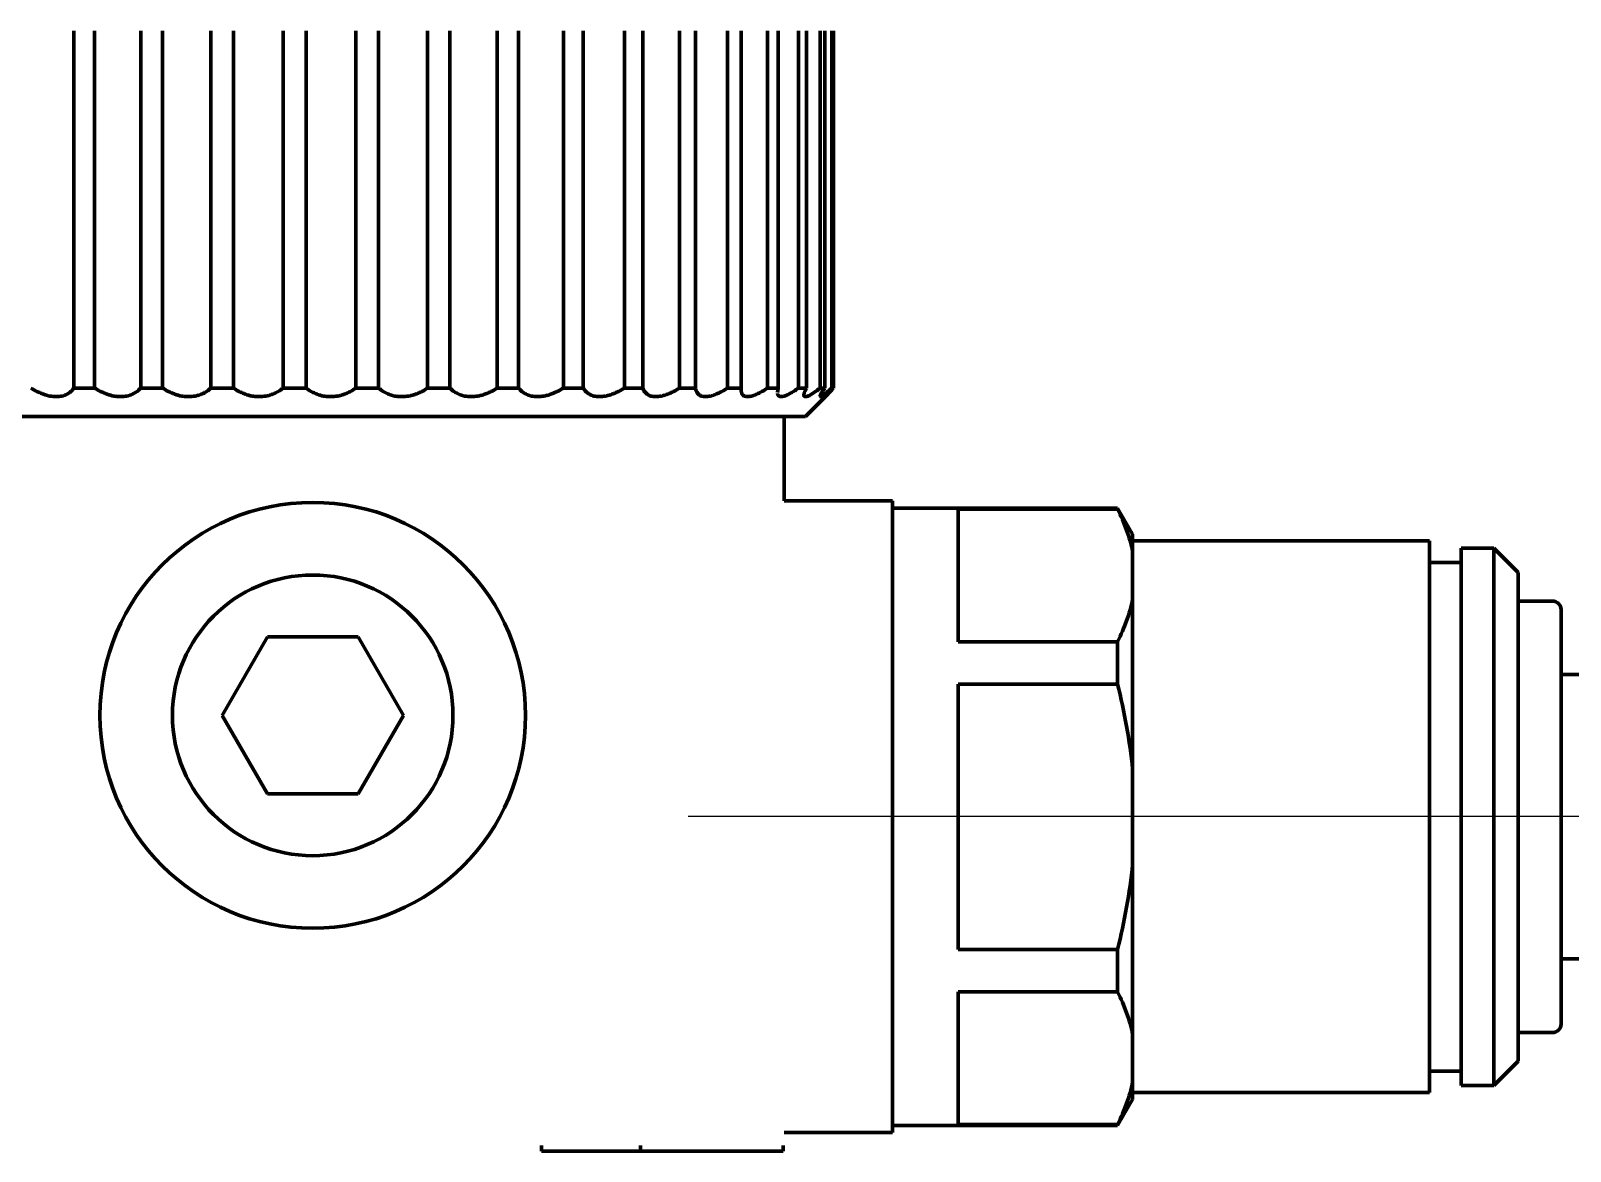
# Model space of a CAD drawing. Header units: inches. Extents: x -3055 to 7244, y 299 to 5591.
# Drawn here: x 3006.2 to 3060.1, y 2054.9 to 2094.1 of the extents above; entities that cross this region are included whole.
import ezdxf

# ---------------------------------------------------------------- set-up
doc = ezdxf.new("R2010")
doc.units = ezdxf.units.IN

# ---------------------------------------------------------------- blocks, each defined once
blk = doc.blocks.new('A$C773D0E90')
at = {"color": 4}
blk.add_line((-50, 0), (50, 0), dxfattribs=at)

msp = doc.modelspace()

# ---------------------------------------------------------------- linework, layer by layer
at = {"linetype": 'Continuous', "lineweight": 70}
for p, q in [((3007.759, 2094.123), (3007.759, 2081.623)), ((3008.482, 2081.623), (3008.482, 2094.123)), ((3010.098, 2094.123), (3010.098, 2081.623)), ((3010.863, 2081.623), (3010.863, 2094.123)), ((3012.554, 2094.123), (3012.554, 2081.623)), ((3013.346, 2081.623), (3013.346, 2094.123)), ((3015.08, 2094.123), (3015.08, 2081.623)), ((3015.884, 2081.623), (3015.884, 2094.123)), ((3017.626, 2094.123), (3017.626, 2081.623)), ((3018.426, 2081.623), (3018.426, 2094.123)), ((3020.142, 2094.123), (3020.142, 2081.623)), ((3020.923, 2081.623), (3020.923, 2094.123)), ((3022.581, 2094.123), (3022.581, 2081.623)), ((3023.326, 2081.623), (3023.326, 2094.123)), ((3024.893, 2094.123), (3024.893, 2081.623)), ((3025.59, 2081.623), (3025.59, 2094.123)), ((3027.035, 2094.123), (3027.035, 2081.623)), ((3027.669, 2081.623), (3027.669, 2094.123)), ((3028.964, 2094.123), (3028.964, 2081.623)), ((3029.523, 2081.623), (3029.523, 2094.123)), ((3030.643, 2094.123), (3030.643, 2081.623)), ((3031.116, 2081.623), (3031.116, 2094.123)), ((3032.04, 2094.123), (3032.04, 2081.623)), ((3032.417, 2081.623), (3032.417, 2094.123)), ((3033.126, 2094.123), (3033.126, 2081.623)), ((3033.401, 2081.623), (3033.401, 2094.123)), ((3033.882, 2094.123), (3033.882, 2081.623)), ((3034.049, 2081.623), (3034.049, 2094.123)), ((3034.292, 2094.123), (3034.292, 2081.623)), ((3034.348, 2081.623), (3034.348, 2094.123)), ((3007.759, 2081.623), (3008.482, 2081.623)), ((3010.098, 2081.623), (3010.863, 2081.623)), ((3012.554, 2081.623), (3013.346, 2081.623)), ((3015.08, 2081.623), (3015.884, 2081.623)), ((3017.626, 2081.623), (3018.426, 2081.623)), ((3020.142, 2081.623), (3020.923, 2081.623)), ((3022.581, 2081.623), (3023.326, 2081.623)), ((3024.893, 2081.623), (3025.59, 2081.623)), ((3027.035, 2081.623), (3027.669, 2081.623)), ((3028.964, 2081.623), (3029.523, 2081.623)), ((3030.643, 2081.623), (3031.116, 2081.623)), ((3032.04, 2081.623), (3032.417, 2081.623)), ((3032.417, 2081.623), (3032.387, 2081.464)), ((3033.126, 2081.623), (3033.401, 2081.623)), ((3033.369, 2080.623), (3034.069, 2081.323)), ((3033.882, 2081.623), (3034.049, 2081.623)), ((3034.292, 2081.623), (3034.348, 2081.623)), ((3033.369, 2080.623), (2998.869, 2080.623)), ((3032.619, 2077.673), (3032.619, 2080.623)), ((3036.419, 2077.673), (3032.619, 2077.673)), ((3036.419, 2077.673), (3036.419, 2055.573)), ((3044.294, 2077.423), (3036.419, 2077.423)), ((3038.719, 2077.39), (3038.719, 2072.745)), ((3044.294, 2077.39), (3038.719, 2077.39)), ((3044.294, 2077.39), (3044.294, 2077.423)), ((3044.819, 2076.515), (3044.294, 2077.423)), ((3044.819, 2076.515), (3044.819, 2075.9)), ((3055.219, 2076.273), (3044.819, 2076.273)), ((3044.819, 2075.9), (3044.819, 2074.235)), ((3055.219, 2076.273), (3055.219, 2056.973)), ((3056.319, 2076.023), (3056.319, 2057.223)), ((3057.469, 2076.023), (3056.319, 2076.023)), ((3058.319, 2075.173), (3057.469, 2076.023)), ((3057.469, 2076.023), (3057.469, 2057.223)), ((3056.319, 2075.523), (3055.219, 2075.523)), ((3058.319, 2075.173), (3058.319, 2058.073)), ((3044.819, 2068.289), (3044.819, 2074.235)), ((3059.519, 2074.173), (3058.319, 2074.173)), ((3059.819, 2059.373), (3059.819, 2073.873)), ((3012.943, 2070.173), (3014.531, 2072.923)), ((3014.531, 2072.923), (3017.706, 2072.923)), ((3017.706, 2072.923), (3019.294, 2070.173)), ((3038.719, 2072.745), (3044.294, 2072.745)), ((3044.294, 2071.269), (3044.294, 2072.745)), ((3068.319, 2071.598), (3059.818, 2071.598)), ((3038.719, 2071.269), (3038.719, 2061.978)), ((3038.719, 2071.269), (3044.294, 2071.269)), ((3014.531, 2067.423), (3012.943, 2070.173)), ((3019.294, 2070.173), (3017.706, 2067.423)), ((3044.819, 2068.289), (3044.819, 2064.958)), ((3017.706, 2067.423), (3014.531, 2067.423)), ((3044.819, 2059.012), (3044.819, 2064.958)), ((3044.294, 2061.978), (3038.719, 2061.978)), ((3044.294, 2060.502), (3044.294, 2061.978)), ((3059.818, 2061.648), (3068.319, 2061.648)), ((3038.719, 2060.502), (3038.719, 2055.857)), ((3044.294, 2060.502), (3038.719, 2060.502)), ((3044.819, 2059.012), (3044.819, 2057.347)), ((3058.319, 2059.073), (3059.519, 2059.073)), ((3057.469, 2057.223), (3058.319, 2058.073)), ((3055.219, 2057.723), (3056.319, 2057.723)), ((3044.819, 2056.732), (3044.819, 2057.347)), ((3056.319, 2057.223), (3057.469, 2057.223)), ((3044.294, 2055.823), (3044.819, 2056.732)), ((3044.819, 2056.973), (3055.219, 2056.973)), ((3032.619, 2055.573), (3036.419, 2055.573)), ((3036.419, 2055.823), (3044.294, 2055.823)), ((3038.719, 2055.857), (3044.294, 2055.857)), ((3044.294, 2055.857), (3044.294, 2055.823)), ((3024.124, 2055.123), (3024.124, 2054.923)), ((3027.588, 2054.923), (3024.124, 2054.923)), ((3027.588, 2055.123), (3027.588, 2054.923)), ((3032.588, 2054.923), (3027.588, 2054.923)), ((3032.588, 2055.123), (3032.588, 2054.923))]:
    msp.add_line(p, q, dxfattribs=at)
for radius in [7.45, 4.91]:
    msp.add_circle((3016.119, 2070.173), radius, dxfattribs=at)
for centre, start, end in [((3059.519, 2073.873), 0, 90), ((3059.519, 2059.373), 270, 0)]:
    msp.add_arc(centre, 0.3, start, end, dxfattribs=at)
for points, knots in [([(3006.249, 2081.623), (3006.319, 2081.58), (3006.391, 2081.539), (3006.502, 2081.485), (3006.539, 2081.468), (3006.596, 2081.444), (3006.615, 2081.436), (3006.653, 2081.421), (3006.672, 2081.414), (3006.768, 2081.381), (3006.844, 2081.36), (3006.957, 2081.338), (3006.995, 2081.333), (3007.051, 2081.327), (3007.07, 2081.326), (3007.106, 2081.324), (3007.124, 2081.323), (3007.214, 2081.323), (3007.281, 2081.331), (3007.36, 2081.348), (3007.376, 2081.353), (3007.406, 2081.361), (3007.45, 2081.376), (3007.491, 2081.394), (3007.543, 2081.42), (3007.567, 2081.435), (3007.613, 2081.467), (3007.635, 2081.485), (3007.695, 2081.539), (3007.729, 2081.58), (3007.759, 2081.623)], [0, 0, 0, 0, 0.125, 0.125, 0.1875, 0.1875, 0.21875, 0.21875, 0.25, 0.25, 0.375, 0.375, 0.4375, 0.4375, 0.46875, 0.46875, 0.5, 0.5, 0.625, 0.625, 0.65625, 0.65625, 0.6875, 0.75, 0.75, 0.8125, 0.8125, 0.875, 0.875, 1, 1, 1, 1]), ([(3008.482, 2081.623), (3008.55, 2081.58), (3008.621, 2081.539), (3008.731, 2081.485), (3008.769, 2081.468), (3008.826, 2081.444), (3008.845, 2081.436), (3008.884, 2081.421), (3008.903, 2081.414), (3009.001, 2081.381), (3009.079, 2081.36), (3009.197, 2081.338), (3009.237, 2081.333), (3009.296, 2081.327), (3009.316, 2081.326), (3009.355, 2081.324), (3009.374, 2081.323), (3009.469, 2081.323), (3009.542, 2081.331), (3009.63, 2081.348), (3009.647, 2081.353), (3009.681, 2081.361), (3009.73, 2081.376), (3009.777, 2081.394), (3009.836, 2081.42), (3009.865, 2081.435), (3009.919, 2081.467), (3009.944, 2081.485), (3010.017, 2081.539), (3010.06, 2081.58), (3010.098, 2081.623)], [0, 0, 0, 0, 0.125, 0.125, 0.1875, 0.1875, 0.21875, 0.21875, 0.25, 0.25, 0.375, 0.375, 0.4375, 0.4375, 0.46875, 0.46875, 0.5, 0.5, 0.625, 0.625, 0.65625, 0.65625, 0.6875, 0.75, 0.75, 0.8125, 0.8125, 0.875, 0.875, 1, 1, 1, 1]), ([(3010.863, 2081.623), (3010.928, 2081.58), (3010.997, 2081.539), (3011.105, 2081.485), (3011.141, 2081.468), (3011.198, 2081.444), (3011.217, 2081.436), (3011.255, 2081.421), (3011.275, 2081.414), (3011.372, 2081.381), (3011.451, 2081.36), (3011.572, 2081.338), (3011.612, 2081.333), (3011.674, 2081.327), (3011.694, 2081.326), (3011.735, 2081.324), (3011.755, 2081.323), (3011.854, 2081.323), (3011.932, 2081.331), (3012.026, 2081.348), (3012.045, 2081.353), (3012.081, 2081.361), (3012.135, 2081.376), (3012.186, 2081.394), (3012.252, 2081.42), (3012.284, 2081.435), (3012.345, 2081.467), (3012.374, 2081.485), (3012.458, 2081.539), (3012.508, 2081.58), (3012.554, 2081.623)], [0, 0, 0, 0, 0.125, 0.125, 0.1875, 0.1875, 0.21875, 0.21875, 0.25, 0.25, 0.375, 0.375, 0.4375, 0.4375, 0.46875, 0.46875, 0.5, 0.5, 0.625, 0.625, 0.65625, 0.65625, 0.6875, 0.75, 0.75, 0.8125, 0.8125, 0.875, 0.875, 1, 1, 1, 1]), ([(3013.346, 2081.623), (3013.408, 2081.58), (3013.472, 2081.539), (3013.576, 2081.485), (3013.611, 2081.468), (3013.666, 2081.444), (3013.684, 2081.436), (3013.722, 2081.421), (3013.741, 2081.414), (3013.836, 2081.381), (3013.914, 2081.36), (3014.035, 2081.338), (3014.076, 2081.333), (3014.138, 2081.327), (3014.159, 2081.326), (3014.2, 2081.324), (3014.22, 2081.323), (3014.323, 2081.323), (3014.403, 2081.331), (3014.502, 2081.348), (3014.521, 2081.353), (3014.56, 2081.361), (3014.617, 2081.376), (3014.672, 2081.394), (3014.743, 2081.42), (3014.777, 2081.435), (3014.845, 2081.467), (3014.877, 2081.485), (3014.97, 2081.539), (3015.027, 2081.58), (3015.08, 2081.623)], [0, 0, 0, 0, 0.125, 0.125, 0.1875, 0.1875, 0.21875, 0.21875, 0.25, 0.25, 0.375, 0.375, 0.4375, 0.4375, 0.46875, 0.46875, 0.5, 0.5, 0.625, 0.625, 0.65625, 0.65625, 0.6875, 0.75, 0.75, 0.8125, 0.8125, 0.875, 0.875, 1, 1, 1, 1]), ([(3015.884, 2081.623), (3015.94, 2081.58), (3016, 2081.539), (3016.096, 2081.485), (3016.129, 2081.468), (3016.181, 2081.444), (3016.199, 2081.436), (3016.235, 2081.421), (3016.253, 2081.414), (3016.344, 2081.381), (3016.42, 2081.36), (3016.538, 2081.338), (3016.579, 2081.333), (3016.64, 2081.327), (3016.661, 2081.326), (3016.702, 2081.324), (3016.723, 2081.323), (3016.826, 2081.323), (3016.907, 2081.331), (3017.009, 2081.348), (3017.029, 2081.353), (3017.069, 2081.361), (3017.128, 2081.376), (3017.186, 2081.394), (3017.261, 2081.42), (3017.297, 2081.435), (3017.369, 2081.467), (3017.404, 2081.485), (3017.504, 2081.539), (3017.567, 2081.58), (3017.626, 2081.623)], [0, 0, 0, 0, 0.125, 0.125, 0.1875, 0.1875, 0.21875, 0.21875, 0.25, 0.25, 0.375, 0.375, 0.4375, 0.4375, 0.46875, 0.46875, 0.5, 0.5, 0.625, 0.625, 0.65625, 0.65625, 0.6875, 0.75, 0.75, 0.8125, 0.8125, 0.875, 0.875, 1, 1, 1, 1]), ([(3018.426, 2081.623), (3018.475, 2081.58), (3018.529, 2081.539), (3018.617, 2081.485), (3018.647, 2081.468), (3018.695, 2081.444), (3018.712, 2081.436), (3018.745, 2081.421), (3018.762, 2081.414), (3018.848, 2081.381), (3018.92, 2081.36), (3019.034, 2081.338), (3019.073, 2081.333), (3019.133, 2081.327), (3019.153, 2081.326), (3019.194, 2081.324), (3019.214, 2081.323), (3019.315, 2081.323), (3019.396, 2081.331), (3019.499, 2081.348), (3019.519, 2081.353), (3019.56, 2081.361), (3019.62, 2081.376), (3019.679, 2081.394), (3019.756, 2081.42), (3019.794, 2081.435), (3019.869, 2081.467), (3019.905, 2081.485), (3020.011, 2081.539), (3020.078, 2081.58), (3020.142, 2081.623)], [0, 0, 0, 0, 0.125, 0.125, 0.1875, 0.1875, 0.21875, 0.21875, 0.25, 0.25, 0.375, 0.375, 0.4375, 0.4375, 0.46875, 0.46875, 0.5, 0.5, 0.625, 0.625, 0.65625, 0.65625, 0.6875, 0.75, 0.75, 0.8125, 0.8125, 0.875, 0.875, 1, 1, 1, 1]), ([(3020.923, 2081.623), (3020.965, 2081.58), (3021.011, 2081.539), (3021.089, 2081.485), (3021.116, 2081.468), (3021.16, 2081.444), (3021.174, 2081.436), (3021.205, 2081.421), (3021.22, 2081.414), (3021.298, 2081.381), (3021.365, 2081.36), (3021.473, 2081.338), (3021.51, 2081.333), (3021.567, 2081.327), (3021.586, 2081.326), (3021.625, 2081.324), (3021.644, 2081.323), (3021.742, 2081.323), (3021.822, 2081.331), (3021.923, 2081.348), (3021.943, 2081.353), (3021.984, 2081.361), (3022.044, 2081.376), (3022.103, 2081.394), (3022.181, 2081.42), (3022.219, 2081.435), (3022.296, 2081.467), (3022.333, 2081.485), (3022.443, 2081.539), (3022.513, 2081.58), (3022.581, 2081.623)], [0, 0, 0, 0, 0.125, 0.125, 0.1875, 0.1875, 0.21875, 0.21875, 0.25, 0.25, 0.375, 0.375, 0.4375, 0.4375, 0.46875, 0.46875, 0.5, 0.5, 0.625, 0.625, 0.65625, 0.65625, 0.6875, 0.75, 0.75, 0.8125, 0.8125, 0.875, 0.875, 1, 1, 1, 1]), ([(3023.326, 2081.623), (3023.36, 2081.58), (3023.398, 2081.539), (3023.465, 2081.485), (3023.488, 2081.468), (3023.526, 2081.444), (3023.538, 2081.436), (3023.565, 2081.421), (3023.579, 2081.414), (3023.648, 2081.381), (3023.709, 2081.36), (3023.807, 2081.338), (3023.841, 2081.333), (3023.895, 2081.327), (3023.913, 2081.326), (3023.949, 2081.324), (3023.968, 2081.323), (3024.06, 2081.323), (3024.136, 2081.331), (3024.234, 2081.348), (3024.254, 2081.353), (3024.293, 2081.361), (3024.352, 2081.376), (3024.41, 2081.394), (3024.488, 2081.42), (3024.526, 2081.435), (3024.603, 2081.467), (3024.64, 2081.485), (3024.752, 2081.539), (3024.823, 2081.58), (3024.893, 2081.623)], [0, 0, 0, 0, 0.125, 0.125, 0.1875, 0.1875, 0.21875, 0.21875, 0.25, 0.25, 0.375, 0.375, 0.4375, 0.4375, 0.46875, 0.46875, 0.5, 0.5, 0.625, 0.625, 0.65625, 0.65625, 0.6875, 0.75, 0.75, 0.8125, 0.8125, 0.875, 0.875, 1, 1, 1, 1]), ([(3025.59, 2081.623), (3025.614, 2081.58), (3025.644, 2081.539), (3025.697, 2081.485), (3025.716, 2081.468), (3025.747, 2081.444), (3025.758, 2081.436), (3025.781, 2081.421), (3025.792, 2081.414), (3025.852, 2081.381), (3025.904, 2081.36), (3025.992, 2081.338), (3026.023, 2081.333), (3026.071, 2081.327), (3026.088, 2081.326), (3026.121, 2081.324), (3026.138, 2081.323), (3026.223, 2081.323), (3026.294, 2081.331), (3026.387, 2081.348), (3026.406, 2081.353), (3026.444, 2081.361), (3026.5, 2081.376), (3026.556, 2081.394), (3026.631, 2081.42), (3026.669, 2081.435), (3026.744, 2081.467), (3026.782, 2081.485), (3026.892, 2081.539), (3026.964, 2081.58), (3027.035, 2081.623)], [0, 0, 0, 0, 0.125, 0.125, 0.1875, 0.1875, 0.21875, 0.21875, 0.25, 0.25, 0.375, 0.375, 0.4375, 0.4375, 0.46875, 0.46875, 0.5, 0.5, 0.625, 0.625, 0.65625, 0.65625, 0.6875, 0.75, 0.75, 0.8125, 0.8125, 0.875, 0.875, 1, 1, 1, 1]), ([(3027.669, 2081.623), (3027.684, 2081.58), (3027.704, 2081.539), (3027.743, 2081.485), (3027.758, 2081.468), (3027.782, 2081.444), (3027.79, 2081.436), (3027.808, 2081.421), (3027.817, 2081.414), (3027.865, 2081.381), (3027.909, 2081.36), (3027.985, 2081.338), (3028.011, 2081.333), (3028.054, 2081.327), (3028.069, 2081.326), (3028.098, 2081.324), (3028.113, 2081.323), (3028.189, 2081.323), (3028.254, 2081.331), (3028.341, 2081.348), (3028.358, 2081.353), (3028.393, 2081.361), (3028.446, 2081.376), (3028.499, 2081.394), (3028.571, 2081.42), (3028.607, 2081.435), (3028.679, 2081.467), (3028.715, 2081.485), (3028.823, 2081.539), (3028.894, 2081.58), (3028.964, 2081.623)], [0, 0, 0, 0, 0.125, 0.125, 0.1875, 0.1875, 0.21875, 0.21875, 0.25, 0.25, 0.375, 0.375, 0.4375, 0.4375, 0.46875, 0.46875, 0.5, 0.5, 0.625, 0.625, 0.65625, 0.65625, 0.6875, 0.75, 0.75, 0.8125, 0.8125, 0.875, 0.875, 1, 1, 1, 1]), ([(3029.523, 2081.623), (3029.528, 2081.58), (3029.539, 2081.539), (3029.563, 2081.485), (3029.573, 2081.468), (3029.589, 2081.444), (3029.595, 2081.436), (3029.608, 2081.421), (3029.615, 2081.414), (3029.651, 2081.381), (3029.685, 2081.36), (3029.746, 2081.338), (3029.769, 2081.333), (3029.804, 2081.327), (3029.817, 2081.326), (3029.842, 2081.324), (3029.855, 2081.323), (3029.921, 2081.323), (3029.978, 2081.331), (3030.056, 2081.348), (3030.072, 2081.353), (3030.104, 2081.361), (3030.152, 2081.376), (3030.201, 2081.394), (3030.267, 2081.42), (3030.301, 2081.435), (3030.37, 2081.467), (3030.404, 2081.485), (3030.506, 2081.539), (3030.575, 2081.58), (3030.643, 2081.623)], [0, 0, 0, 0, 0.125, 0.125, 0.1875, 0.1875, 0.21875, 0.21875, 0.25, 0.25, 0.375, 0.375, 0.4375, 0.4375, 0.46875, 0.46875, 0.5, 0.5, 0.625, 0.625, 0.65625, 0.65625, 0.6875, 0.75, 0.75, 0.8125, 0.8125, 0.875, 0.875, 1, 1, 1, 1]), ([(3031.116, 2081.623), (3031.112, 2081.58), (3031.112, 2081.539), (3031.121, 2081.485), (3031.126, 2081.468), (3031.135, 2081.444), (3031.138, 2081.436), (3031.146, 2081.421), (3031.15, 2081.414), (3031.172, 2081.381), (3031.197, 2081.36), (3031.243, 2081.338), (3031.26, 2081.333), (3031.288, 2081.327), (3031.298, 2081.326), (3031.319, 2081.324), (3031.329, 2081.323), (3031.384, 2081.323), (3031.433, 2081.331), (3031.5, 2081.348), (3031.514, 2081.353), (3031.542, 2081.361), (3031.584, 2081.376), (3031.629, 2081.394), (3031.689, 2081.42), (3031.72, 2081.435), (3031.783, 2081.467), (3031.814, 2081.485), (3031.91, 2081.539), (3031.974, 2081.58), (3032.04, 2081.623)], [0, 0, 0, 0, 0.125, 0.125, 0.1875, 0.1875, 0.21875, 0.21875, 0.25, 0.25, 0.375, 0.375, 0.4375, 0.4375, 0.46875, 0.46875, 0.5, 0.5, 0.625, 0.625, 0.65625, 0.65625, 0.6875, 0.75, 0.75, 0.8125, 0.8125, 0.875, 0.875, 1, 1, 1, 1]), ([(3032.39, 2081.428), (3032.391, 2081.421), (3032.392, 2081.414), (3032.401, 2081.381), (3032.415, 2081.36), (3032.445, 2081.338), (3032.457, 2081.333), (3032.477, 2081.327), (3032.485, 2081.326), (3032.5, 2081.324), (3032.508, 2081.323), (3032.549, 2081.323), (3032.589, 2081.331), (3032.645, 2081.348), (3032.657, 2081.353), (3032.68, 2081.361), (3032.716, 2081.376), (3032.755, 2081.394), (3032.807, 2081.42), (3032.835, 2081.435), (3032.891, 2081.467), (3032.919, 2081.485), (3033.006, 2081.539), (3033.065, 2081.58), (3033.126, 2081.623)], [0, 0, 0, 0, 0.037999, 0.037999, 0.198333, 0.198333, 0.278499, 0.278499, 0.318583, 0.318583, 0.358666, 0.358666, 0.519, 0.519, 0.559083, 0.559083, 0.599166, 0.679333, 0.679333, 0.7595, 0.7595, 0.839667, 0.839667, 1, 1, 1, 1]), ([(3033.401, 2081.623), (3033.378, 2081.58), (3033.358, 2081.539), (3033.337, 2081.485), (3033.331, 2081.468), (3033.324, 2081.444), (3033.322, 2081.436), (3033.319, 2081.421), (3033.317, 2081.414), (3033.313, 2081.381), (3033.316, 2081.36), (3033.329, 2081.338), (3033.336, 2081.333), (3033.348, 2081.327), (3033.352, 2081.326), (3033.362, 2081.324), (3033.367, 2081.323), (3033.395, 2081.323), (3033.424, 2081.331), (3033.468, 2081.348), (3033.477, 2081.353), (3033.496, 2081.361), (3033.525, 2081.376), (3033.557, 2081.394), (3033.601, 2081.42), (3033.624, 2081.435), (3033.672, 2081.467), (3033.697, 2081.485), (3033.773, 2081.539), (3033.826, 2081.58), (3033.882, 2081.623)], [0, 0, 0, 0, 0.125, 0.125, 0.1875, 0.1875, 0.21875, 0.21875, 0.25, 0.25, 0.375, 0.375, 0.4375, 0.4375, 0.46875, 0.46875, 0.5, 0.5, 0.625, 0.625, 0.65625, 0.65625, 0.6875, 0.75, 0.75, 0.8125, 0.8125, 0.875, 0.875, 1, 1, 1, 1]), ([(3034.049, 2081.623), (3034.016, 2081.58), (3033.988, 2081.539), (3033.951, 2081.485), (3033.94, 2081.468), (3033.925, 2081.444), (3033.921, 2081.436), (3033.912, 2081.421), (3033.908, 2081.414), (3033.89, 2081.381), (3033.882, 2081.36), (3033.879, 2081.343), (3033.879, 2081.341), (3033.879, 2081.339)], [0, 0, 0, 0, 0.31692, 0.31692, 0.475379, 0.475379, 0.554609, 0.554609, 0.633839, 0.633839, 0.950759, 0.950759, 1, 1, 1, 1]), ([(3033.882, 2081.328), (3033.883, 2081.327), (3033.885, 2081.326), (3033.888, 2081.324), (3033.891, 2081.323), (3033.905, 2081.323), (3033.923, 2081.331), (3033.953, 2081.348), (3033.96, 2081.353), (3033.974, 2081.361), (3033.995, 2081.376), (3034.019, 2081.394), (3034.054, 2081.42), (3034.073, 2081.435), (3034.112, 2081.467), (3034.133, 2081.485), (3034.197, 2081.539), (3034.243, 2081.58), (3034.292, 2081.623)], [0, 0, 0, 0, 0.044756, 0.044756, 0.100947, 0.100947, 0.32571, 0.32571, 0.381901, 0.381901, 0.438092, 0.550473, 0.550473, 0.662855, 0.662855, 0.775237, 0.775237, 1, 1, 1, 1]), ([(3034.348, 2081.623), (3034.307, 2081.58), (3034.269, 2081.539), (3034.218, 2081.485), (3034.202, 2081.468), (3034.18, 2081.444), (3034.173, 2081.436), (3034.159, 2081.421), (3034.153, 2081.414), (3034.122, 2081.381), (3034.102, 2081.36), (3034.082, 2081.338), (3034.077, 2081.333), (3034.072, 2081.327), (3034.071, 2081.326), (3034.069, 2081.324), (3034.069, 2081.323), (3034.069, 2081.323), (3034.069, 2081.323)], [0, 0, 0, 0, 0.249789, 0.249789, 0.374684, 0.374684, 0.437131, 0.437131, 0.499578, 0.499578, 0.749368, 0.749368, 0.874262, 0.874262, 0.93671, 0.93671, 0.999157, 1, 1, 1, 1]), ([(3044.819, 2075.9), (3044.77, 2076.152), (3044.699, 2076.401), (3044.522, 2076.898), (3044.416, 2077.144), (3044.294, 2077.39)], [0, 0, 0, 0, 0.5, 0.5, 1, 1, 1, 1]), ([(3044.294, 2072.745), (3044.416, 2072.99), (3044.522, 2073.236), (3044.699, 2073.733), (3044.77, 2073.983), (3044.819, 2074.235)], [0, 0, 0, 0, 0.5, 0.5, 1, 1, 1, 1]), ([(3044.819, 2068.289), (3044.77, 2068.792), (3044.699, 2069.292), (3044.522, 2070.285), (3044.416, 2070.778), (3044.294, 2071.269)], [0, 0, 0, 0, 0.5, 0.5, 1, 1, 1, 1]), ([(3044.294, 2061.978), (3044.416, 2062.469), (3044.522, 2062.962), (3044.699, 2063.955), (3044.77, 2064.455), (3044.819, 2064.958)], [0, 0, 0, 0, 0.5, 0.5, 1, 1, 1, 1]), ([(3044.819, 2059.012), (3044.77, 2059.264), (3044.699, 2059.514), (3044.522, 2060.01), (3044.416, 2060.257), (3044.294, 2060.502)], [0, 0, 0, 0, 0.5, 0.5, 1, 1, 1, 1]), ([(3044.294, 2055.857), (3044.416, 2056.102), (3044.522, 2056.349), (3044.699, 2056.845), (3044.77, 2057.095), (3044.819, 2057.347)], [0, 0, 0, 0, 0.5, 0.5, 1, 1, 1, 1])]:
    msp.add_open_spline(points, degree=3, knots=knots, dxfattribs=at)

# ---------------------------------------------------------------- block references
msp.add_blockref('A$C773D0E90', (3079.262, 2066.65))

doc.saveas('drawing.dxf')
